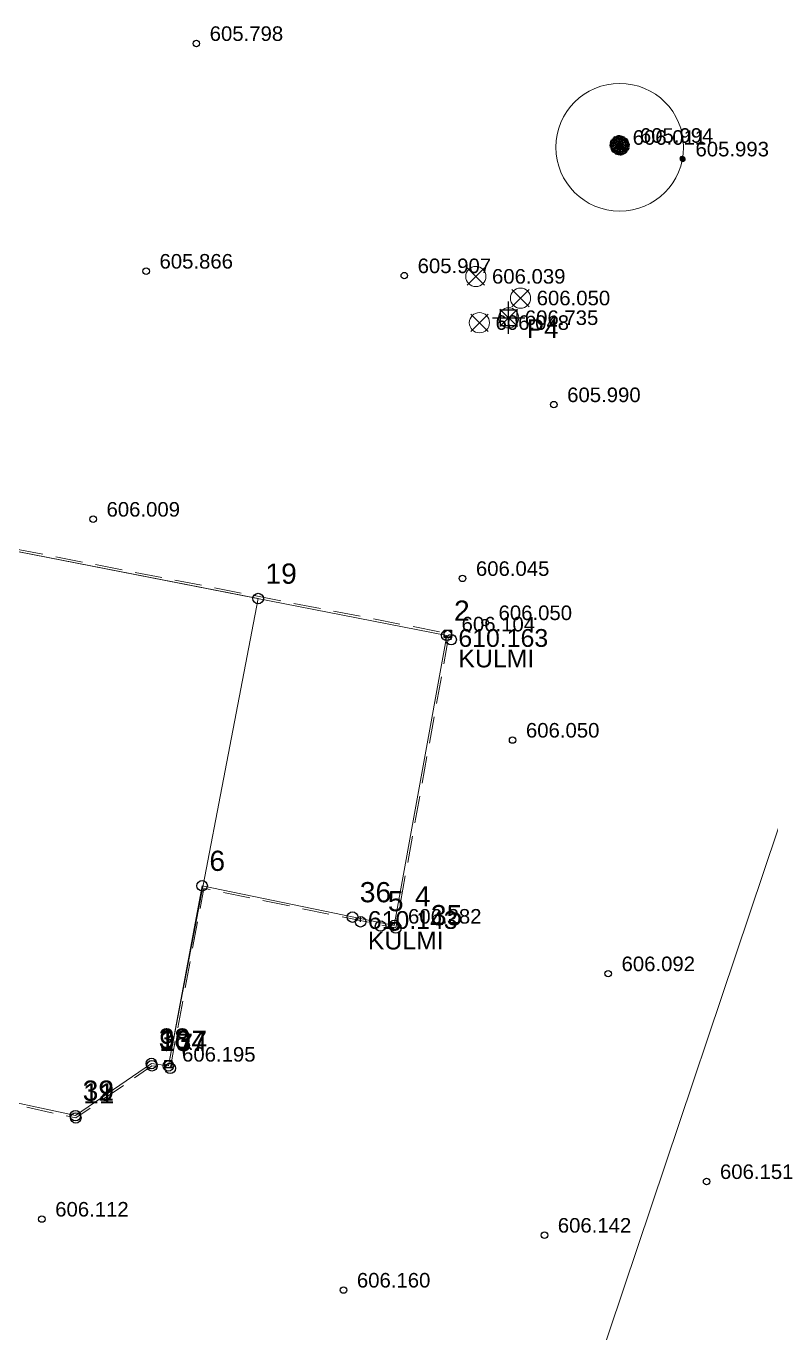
# Model space of a CAD drawing. Header units: metres. Extents: x 7508213 to 7508396, y 4696547 to 4696848.
# Drawn here: x 7508334.04 to 7508347.85, y 4696764.99 to 4696789.22 of the extents above; entities that cross this region are included whole.
import ezdxf

# ---------------------------------------------------------------- set-up
doc = ezdxf.new("R2010")
doc.units = ezdxf.units.M
doc.linetypes.add('DASHED', pattern=[0.75, 0.5, -0.25])
doc.layers.get('0').update_dxf_attribs({"lineweight": 0})
for name, color, linetype, lineweight in [('Bunar', 5, 'Continuous', 0), ('kati 0', 1, 'Continuous', 0), ('kati 0 pikat', 1, 'Continuous', 0), ('kati 1', 5, 'Continuous', 0), ('kati 1 pikat', 5, 'Continuous', 0), ('Matjet', 210, 'Continuous', 0), ('Ndarjet', 1, 'Continuous', 0), ('peme', 3, 'Continuous', 0), ('peme kurorat', 93, 'Continuous', 0), ('Pikat kulm', 85, 'Continuous', 0), ('rrjet', 7, 'Continuous', 0), ('themel pikat', 237, 'Continuous', 0)]:
    doc.layers.add(name, color=color, linetype=linetype, lineweight=lineweight)
doc.styles.get("Standard").update_dxf_attribs({"font": 'arial.ttf'})

# ---------------------------------------------------------------- blocks, each defined once
blk = doc.blocks.new('*U35')
at = {"color": 0, "linetype": 'ByBlock', "lineweight": -2}
blk.add_line((0, 0), (0, 0), dxfattribs=at)
blk.add_lwpolyline([(-0.5, -0.5), (-0.5, 0.5), (0.5, 0.5), (0.5, -0.5)], close=True, dxfattribs=at)
blk.add_circle((0, 0), 0.5, dxfattribs=at)
blk = doc.blocks.new('*U36', base_point=(7508341.861, 4696777.95, 606.104))
at = {"layer": 'themel pikat', "linetype": 'ByBlock', "insert": (7508342.116, 4696778.13, 606.104), "char_height": 0.27, "attachment_point": 4}
blk.add_mtext('{\\C256;606.104}', dxfattribs=at)
blk = doc.blocks.new('*U37', base_point=(7508341.861, 4696777.95, 606.104))
at = {"layer": 'themel pikat', "linetype": 'ByBlock', "lineweight": -2}
blk.add_blockref('*U36', (7508341.861, 4696777.95, 606.104), dxfattribs=at)
blk = doc.blocks.new('*U11')
at = {"color": 0, "linetype": 'ByBlock', "lineweight": -2}
blk.add_line((0, 0), (0, 0), dxfattribs=at)
blk.add_circle((0, 0), 0.5, dxfattribs=at)
blk = doc.blocks.new('*U38', base_point=(7508341.84, 4696777.923, 606.713))
at = {"layer": 'kati 0 pikat', "linetype": 'ByBlock', "insert": (7508341.975, 4696778.194, 606.713), "char_height": 0.375, "attachment_point": 7}
blk.add_mtext('2', dxfattribs=at)
blk = doc.blocks.new('*U39', base_point=(7508341.84, 4696777.923, 606.713))
at = {"layer": 'kati 0 pikat', "linetype": 'ByBlock', "lineweight": -2}
blk.add_blockref('*U38', (7508341.84, 4696777.923, 606.713), dxfattribs=at)
blk = doc.blocks.new('*U40', base_point=(7508340.867, 4696772.53, 606.282))
at = {"layer": 'themel pikat', "linetype": 'ByBlock', "insert": (7508341.122, 4696772.71, 606.282), "char_height": 0.27, "attachment_point": 4}
blk.add_mtext('{\\C256;606.282}', dxfattribs=at)
blk = doc.blocks.new('*U41', base_point=(7508340.867, 4696772.53, 606.282))
at = {"layer": 'themel pikat', "linetype": 'ByBlock', "lineweight": -2}
blk.add_blockref('*U40', (7508340.867, 4696772.53, 606.282), dxfattribs=at)
blk = doc.blocks.new('*U42', base_point=(7508341.114, 4696772.625, 606.713))
at = {"layer": 'kati 0 pikat', "linetype": 'ByBlock', "insert": (7508341.249, 4696772.895, 606.713), "char_height": 0.375, "attachment_point": 7}
blk.add_mtext('4', dxfattribs=at)
blk = doc.blocks.new('*U43', base_point=(7508340.897, 4696772.496, 606.713))
at = {"layer": 'kati 0 pikat', "linetype": 'ByBlock', "lineweight": -2}
blk.add_blockref('*U42', (7508341.114, 4696772.625, 606.713), dxfattribs=at)
blk = doc.blocks.new('*U44', base_point=(7508340.613, 4696772.531, 606.713))
at = {"layer": 'kati 0 pikat', "linetype": 'ByBlock', "insert": (7508340.748, 4696772.801, 606.713), "char_height": 0.375, "attachment_point": 7}
blk.add_mtext('5', dxfattribs=at)
blk = doc.blocks.new('*U45', base_point=(7508340.613, 4696772.531, 606.713))
at = {"layer": 'kati 0 pikat', "linetype": 'ByBlock', "lineweight": -2}
blk.add_blockref('*U44', (7508340.613, 4696772.531, 606.713), dxfattribs=at)
blk = doc.blocks.new('*U46', base_point=(7508337.302, 4696773.278, 606.713))
at = {"layer": 'kati 0 pikat', "linetype": 'ByBlock', "insert": (7508337.437, 4696773.549, 606.713), "char_height": 0.375, "attachment_point": 7}
blk.add_mtext('6', dxfattribs=at)
blk = doc.blocks.new('*U47', base_point=(7508337.302, 4696773.278, 606.713))
at = {"layer": 'kati 0 pikat', "linetype": 'ByBlock', "lineweight": -2}
blk.add_blockref('*U46', (7508337.302, 4696773.278, 606.713), dxfattribs=at)
blk = doc.blocks.new('*U48', base_point=(7508336.71, 4696769.893, 606.713))
at = {"layer": 'kati 0 pikat', "linetype": 'ByBlock', "insert": (7508336.845, 4696770.163, 606.713), "char_height": 0.375, "attachment_point": 7}
blk.add_mtext('7', dxfattribs=at)
blk = doc.blocks.new('*U49', base_point=(7508336.71, 4696769.893, 606.713))
at = {"layer": 'kati 0 pikat', "linetype": 'ByBlock', "lineweight": -2}
blk.add_blockref('*U48', (7508336.71, 4696769.893, 606.713), dxfattribs=at)
blk = doc.blocks.new('*U50', base_point=(7508336.675, 4696769.97, 606.195))
at = {"layer": 'themel pikat', "linetype": 'ByBlock', "insert": (7508336.93, 4696770.15, 606.195), "char_height": 0.27, "attachment_point": 4}
blk.add_mtext('{\\C256;606.195}', dxfattribs=at)
blk = doc.blocks.new('*U51', base_point=(7508336.675, 4696769.97, 606.195))
at = {"layer": 'themel pikat', "linetype": 'ByBlock', "lineweight": -2}
blk.add_blockref('*U50', (7508336.675, 4696769.97, 606.195), dxfattribs=at)
blk = doc.blocks.new('*U52', base_point=(7508336.372, 4696769.94, 606.713))
at = {"layer": 'kati 0 pikat', "linetype": 'ByBlock', "insert": (7508336.507, 4696770.21, 606.713), "char_height": 0.375, "attachment_point": 7}
blk.add_mtext('9', dxfattribs=at)
blk = doc.blocks.new('*U53', base_point=(7508336.372, 4696769.94, 606.713))
at = {"layer": 'kati 0 pikat', "linetype": 'ByBlock', "lineweight": -2}
blk.add_blockref('*U52', (7508336.372, 4696769.94, 606.713), dxfattribs=at)
blk = doc.blocks.new('*U54', base_point=(7508336.372, 4696769.94, 606.713))
at = {"layer": 'kati 0 pikat', "linetype": 'ByBlock', "insert": (7508336.507, 4696770.21, 606.713), "char_height": 0.375, "attachment_point": 7}
blk.add_mtext('10', dxfattribs=at)
blk = doc.blocks.new('*U55', base_point=(7508336.372, 4696769.94, 606.713))
at = {"layer": 'kati 0 pikat', "linetype": 'ByBlock', "lineweight": -2}
blk.add_blockref('*U54', (7508336.372, 4696769.94, 606.713), dxfattribs=at)
blk = doc.blocks.new('*U56', base_point=(7508334.959, 4696768.972, 606.713))
at = {"layer": 'kati 0 pikat', "linetype": 'ByBlock', "insert": (7508335.094, 4696769.242, 606.713), "char_height": 0.375, "attachment_point": 7}
blk.add_mtext('11', dxfattribs=at)
blk = doc.blocks.new('*U57', base_point=(7508334.959, 4696768.972, 606.713))
at = {"layer": 'kati 0 pikat', "linetype": 'ByBlock', "lineweight": -2}
blk.add_blockref('*U56', (7508334.959, 4696768.972, 606.713), dxfattribs=at)
blk = doc.blocks.new('*U15')
at = {"color": 0, "linetype": 'ByBlock', "lineweight": -2}
blk.add_line((0, 0), (0, 0.5), dxfattribs=at)
blk.add_circle((0, 0), 0.5, dxfattribs=at)
blk = doc.blocks.new('*U66', base_point=(7508341.921, 4696777.843, 610.163))
at = {"layer": 'Pikat kulm', "linetype": 'ByBlock', "char_height": 0.33}
for s, insert, attachment_point in [('{\\fArial|b0|i0|c0|p34;\\C30;610.163}', (7508342.056, 4696777.873, 610.163), 4), ('{\\C55;KULMI}', (7508342.056, 4696777.6594, 610.163), 1)]:
    blk.add_mtext(s, dxfattribs=dict(at, insert=insert, attachment_point=attachment_point))
blk = doc.blocks.new('*U67', base_point=(7508341.921, 4696777.843, 610.163))
at = {"color": 97, "linetype": 'ByBlock', "lineweight": -2}
blk.add_blockref('*U66', (7508341.921, 4696777.843, 610.163), dxfattribs=at)
blk = doc.blocks.new('*U72', base_point=(7508338.342, 4696778.606, 609.583))
at = {"layer": 'kati 1 pikat', "linetype": 'ByBlock', "insert": (7508338.477, 4696778.876, 609.583), "char_height": 0.375, "attachment_point": 7}
blk.add_mtext('19', dxfattribs=at)
blk = doc.blocks.new('*U73', base_point=(7508338.342, 4696778.606, 609.583))
at = {"layer": 'kati 1 pikat', "linetype": 'ByBlock', "lineweight": -2}
blk.add_blockref('*U72', (7508338.342, 4696778.606, 609.583), dxfattribs=at)
blk = doc.blocks.new('*U98', base_point=(7508334.951, 4696769.015, 609.583))
at = {"layer": 'kati 1 pikat', "linetype": 'ByBlock', "insert": (7508335.086, 4696769.285, 609.583), "char_height": 0.375, "attachment_point": 7}
blk.add_mtext('32', dxfattribs=at)
blk = doc.blocks.new('*U99', base_point=(7508334.951, 4696769.015, 609.583))
at = {"layer": 'kati 1 pikat', "linetype": 'ByBlock', "lineweight": -2}
blk.add_blockref('*U98', (7508334.951, 4696769.015, 609.583), dxfattribs=at)
blk = doc.blocks.new('*U100', base_point=(7508336.362, 4696769.982, 609.583))
at = {"layer": 'kati 1 pikat', "linetype": 'ByBlock', "insert": (7508336.497, 4696770.252, 609.583), "char_height": 0.375, "attachment_point": 7}
blk.add_mtext('33', dxfattribs=at)
blk = doc.blocks.new('*U101', base_point=(7508336.362, 4696769.982, 609.583))
at = {"layer": 'kati 1 pikat', "linetype": 'ByBlock', "lineweight": -2}
blk.add_blockref('*U100', (7508336.362, 4696769.982, 609.583), dxfattribs=at)
blk = doc.blocks.new('*U102', base_point=(7508336.678, 4696769.938, 609.583))
at = {"layer": 'kati 1 pikat', "linetype": 'ByBlock', "insert": (7508336.813, 4696770.208, 609.583), "char_height": 0.375, "attachment_point": 7}
blk.add_mtext('34', dxfattribs=at)
blk = doc.blocks.new('*U103', base_point=(7508336.678, 4696769.938, 609.583))
at = {"layer": 'kati 1 pikat', "linetype": 'ByBlock', "lineweight": -2}
blk.add_blockref('*U102', (7508336.678, 4696769.938, 609.583), dxfattribs=at)
blk = doc.blocks.new('*U104', base_point=(7508341.411, 4696772.27, 606.713))
at = {"layer": 'kati 0 pikat', "linetype": 'ByBlock', "insert": (7508341.546, 4696772.541, 606.713), "char_height": 0.375, "attachment_point": 7}
blk.add_mtext('35', dxfattribs=at)
blk = doc.blocks.new('*U105', base_point=(7508340.865, 4696772.543, 606.713))
at = {"layer": 'kati 0 pikat', "linetype": 'ByBlock', "lineweight": -2}
blk.add_blockref('*U104', (7508341.411, 4696772.27, 606.713), dxfattribs=at)
blk = doc.blocks.new('*U106', base_point=(7508340.092, 4696772.697, 606.713))
at = {"layer": 'kati 0 pikat', "linetype": 'ByBlock', "insert": (7508340.227, 4696772.967, 606.713), "char_height": 0.375, "attachment_point": 7}
blk.add_mtext('36', dxfattribs=at)
blk = doc.blocks.new('*U107', base_point=(7508340.092, 4696772.697, 606.713))
at = {"layer": 'kati 0 pikat', "linetype": 'ByBlock', "lineweight": -2}
blk.add_blockref('*U106', (7508340.092, 4696772.697, 606.713), dxfattribs=at)
blk = doc.blocks.new('*U108', base_point=(7508336.678, 4696769.938, 606.713))
at = {"layer": 'kati 0 pikat', "linetype": 'ByBlock', "insert": (7508336.813, 4696770.208, 606.713), "char_height": 0.375, "attachment_point": 7}
blk.add_mtext('37', dxfattribs=at)
blk = doc.blocks.new('*U109', base_point=(7508336.678, 4696769.938, 606.713))
at = {"layer": 'kati 0 pikat', "linetype": 'ByBlock', "lineweight": -2}
blk.add_blockref('*U108', (7508336.678, 4696769.938, 606.713), dxfattribs=at)
blk = doc.blocks.new('*U110', base_point=(7508336.362, 4696769.982, 606.713))
at = {"layer": 'kati 0 pikat', "linetype": 'ByBlock', "insert": (7508336.497, 4696770.252, 606.713), "char_height": 0.375, "attachment_point": 7}
blk.add_mtext('38', dxfattribs=at)
blk = doc.blocks.new('*U111', base_point=(7508336.362, 4696769.982, 606.713))
at = {"layer": 'kati 0 pikat', "linetype": 'ByBlock', "lineweight": -2}
blk.add_blockref('*U110', (7508336.362, 4696769.982, 606.713), dxfattribs=at)
blk = doc.blocks.new('*U112', base_point=(7508334.951, 4696769.015, 606.713))
at = {"layer": 'kati 0 pikat', "linetype": 'ByBlock', "insert": (7508335.086, 4696769.285, 606.713), "char_height": 0.375, "attachment_point": 7}
blk.add_mtext('39', dxfattribs=at)
blk = doc.blocks.new('*U113', base_point=(7508334.951, 4696769.015, 606.713))
at = {"layer": 'kati 0 pikat', "linetype": 'ByBlock', "lineweight": -2}
blk.add_blockref('*U112', (7508334.951, 4696769.015, 606.713), dxfattribs=at)
blk = doc.blocks.new('*U130', base_point=(7508340.241, 4696772.611, 610.143))
at = {"layer": 'Pikat kulm', "linetype": 'ByBlock', "char_height": 0.33}
for s, insert, attachment_point in [('{\\fArial|b0|i0|c0|p34;\\C30;610.143}', (7508340.376, 4696772.641, 610.143), 4), ('{\\C55;KULMI}', (7508340.376, 4696772.4274, 610.143), 1)]:
    blk.add_mtext(s, dxfattribs=dict(at, insert=insert, attachment_point=attachment_point))
blk = doc.blocks.new('*U131', base_point=(7508340.241, 4696772.611, 610.143))
at = {"color": 97, "linetype": 'ByBlock', "lineweight": -2}
blk.add_blockref('*U130', (7508340.241, 4696772.611, 610.143), dxfattribs=at)
blk = doc.blocks.new('*U270', base_point=(7508334.329, 4696767.096, 606.112))
at = {"layer": 'Matjet', "linetype": 'ByBlock', "insert": (7508334.5765, 4696767.276, 606.112), "char_height": 0.27, "attachment_point": 4}
blk.add_mtext('606.112', dxfattribs=at)
blk = doc.blocks.new('*U271', base_point=(7508334.329, 4696767.096, 606.112))
at = {"layer": 'Matjet', "linetype": 'ByBlock', "lineweight": -2}
blk.add_blockref('*U270', (7508334.329, 4696767.096, 606.112), dxfattribs=at)
blk = doc.blocks.new('*U272', base_point=(7508339.926, 4696765.78, 606.16))
at = {"layer": 'Matjet', "linetype": 'ByBlock', "insert": (7508340.1735, 4696765.96, 606.16), "char_height": 0.27, "attachment_point": 4}
blk.add_mtext('606.160', dxfattribs=at)
blk = doc.blocks.new('*U273', base_point=(7508339.926, 4696765.78, 606.16))
at = {"layer": 'Matjet', "linetype": 'ByBlock', "lineweight": -2}
blk.add_blockref('*U272', (7508339.926, 4696765.78, 606.16), dxfattribs=at)
blk = doc.blocks.new('Tree 6')
at = {"color": 0, "linetype": 'ByBlock', "lineweight": -2}
for p, q in [((-0.092, 0.014), (-0.121, 0.015)), ((-0.089, 0.03), (-0.118, 0.039)), ((-0.069, 0.015), (-0.117, 0.025)), ((-0.1, 0.008), (-0.116, 0.006)), ((-0.091, 0.041), (-0.112, 0.052)), ((-0.09, 0.049), (-0.11, 0.058)), ((-0.048, 0.019), (-0.102, 0.04)), ((-0.083, 0.057), (-0.098, 0.064)), ((-0.073, 0.058), (-0.097, 0.073)), ((-0.044, 0.002), (-0.094, 0.005)), ((-0.052, 0.048), (-0.089, 0.08)), ((-0.044, 0.024), (-0.085, 0.046)), ((-0.062, 0.07), (-0.083, 0.093)), ((-0.037, 0.024), (-0.079, 0.051)), ((-0.058, 0.08), (-0.071, 0.101)), ((-0.032, 0.041), (-0.069, 0.086)), ((-0.054, 0.087), (-0.066, 0.106)), ((-0.019, 0.005), (-0.057, 0.015)), ((-0.043, 0.09), (-0.053, 0.104)), ((-0.026, 0.043), (-0.051, 0.082)), ((-0.034, 0.087), (-0.048, 0.112)), ((-0.02, 0.039), (-0.043, 0.084)), ((0, 0), (-0.042, -0.001)), ((-0.014, 0.014), (-0.041, 0.042)), ((-0.021, 0.067), (-0.037, 0.114)), ((0, 0), (-0.037, 0.02)), ((0, 0), (-0.036, -0.022)), ((0, 0), (-0.034, 0.002)), ((0, 0), (-0.03, -0.015)), ((0, 0), (-0.028, 0.018)), ((-0.018, 0.092), (-0.025, 0.121)), ((0, 0), (-0.022, 0.036)), ((0, 0), (-0.02, -0.037)), ((0, 0), (-0.018, -0.028)), ((-0.007, 0.051), (-0.016, 0.109)), ((-0.005, 0.019), (-0.015, 0.057)), ((0, 0), (-0.015, 0.03)), ((-0.01, 0.099), (-0.011, 0.123)), ((-0.003, 0.102), (-0.004, 0.124)), ((-0.001, 0.05), (-0.003, 0.096)), ((0, 0), (-0.002, -0.034)), ((0, 0), (-0.001, 0.042)), ((0, 0), (0.02, 0.037)), ((0, 0), (0.002, 0.034)), ((0, 0), (0.018, 0.028)), ((0, 0), (0.036, 0.022)), ((0, 0), (0.03, 0.015)), ((0, 0), (0.042, 0.001)), ((0, 0), (0.015, -0.03)), ((0, 0), (0.001, -0.042)), ((0, 0), (0.034, -0.002)), ((0, 0), (0.037, -0.02)), ((0, 0), (0.028, -0.018)), ((0, 0), (0.022, -0.036)), ((0.002, 0.044), (0.005, 0.094)), ((0.005, 0.019), (0.015, 0.057)), ((0.008, 0.1), (0.006, 0.116)), ((0.014, 0.092), (0.015, 0.121)), ((0.014, 0.014), (0.042, 0.041)), ((0.015, 0.069), (0.025, 0.117)), ((0.019, 0.048), (0.04, 0.102)), ((0.019, 0.005), (0.057, 0.015)), ((0.024, 0.044), (0.046, 0.085)), ((0.024, 0.037), (0.051, 0.079)), ((0.03, 0.089), (0.039, 0.118)), ((0.039, 0.02), (0.084, 0.043)), ((0.041, 0.091), (0.052, 0.112)), ((0.041, 0.032), (0.086, 0.069)), ((0.043, 0.026), (0.082, 0.051)), ((0.048, 0.052), (0.08, 0.089)), ((0.049, 0.09), (0.058, 0.11)), ((0.05, 0.001), (0.096, 0.003)), ((0.051, 0.007), (0.109, 0.016)), ((0.057, 0.083), (0.064, 0.098)), ((0.058, 0.073), (0.073, 0.097)), ((0.067, 0.021), (0.114, 0.037)), ((0.07, 0.062), (0.093, 0.083)), ((0.08, 0.058), (0.101, 0.071)), ((0.087, 0.054), (0.106, 0.066)), ((0.087, 0.034), (0.112, 0.048)), ((0.09, 0.043), (0.104, 0.053)), ((0.092, 0.018), (0.121, 0.025)), ((0.099, 0.01), (0.123, 0.011)), ((0.102, 0.003), (0.124, 0.004)), ((-0.102, -0.003), (-0.124, -0.004)), ((-0.099, -0.01), (-0.123, -0.011)), ((-0.092, -0.018), (-0.121, -0.025)), ((-0.067, -0.021), (-0.114, -0.037)), ((-0.087, -0.034), (-0.112, -0.048)), ((-0.051, -0.007), (-0.109, -0.016)), ((-0.087, -0.054), (-0.106, -0.066)), ((-0.09, -0.043), (-0.104, -0.053)), ((-0.08, -0.058), (-0.101, -0.071)), ((-0.05, -0.001), (-0.096, -0.003)), ((-0.07, -0.062), (-0.093, -0.083)), ((-0.041, -0.032), (-0.086, -0.069)), ((-0.039, -0.02), (-0.084, -0.043)), ((-0.043, -0.026), (-0.082, -0.051)), ((-0.048, -0.052), (-0.08, -0.089)), ((-0.058, -0.073), (-0.073, -0.097)), ((-0.057, -0.083), (-0.064, -0.098)), ((-0.049, -0.09), (-0.058, -0.11)), ((-0.019, -0.005), (-0.057, -0.015)), ((-0.041, -0.091), (-0.052, -0.112)), ((-0.024, -0.037), (-0.051, -0.079)), ((-0.024, -0.044), (-0.046, -0.085)), ((-0.014, -0.014), (-0.042, -0.041)), ((-0.019, -0.048), (-0.04, -0.102)), ((-0.03, -0.089), (-0.039, -0.118)), ((-0.015, -0.069), (-0.025, -0.117)), ((-0.005, -0.019), (-0.015, -0.057)), ((-0.014, -0.092), (-0.015, -0.121)), ((-0.008, -0.1), (-0.006, -0.116)), ((-0.002, -0.044), (-0.005, -0.094)), ((0.001, -0.05), (0.003, -0.096)), ((0.003, -0.102), (0.004, -0.124)), ((0.005, -0.019), (0.015, -0.057)), ((0.007, -0.051), (0.016, -0.109)), ((0.01, -0.099), (0.011, -0.123)), ((0.014, -0.014), (0.041, -0.042)), ((0.018, -0.092), (0.025, -0.121)), ((0.019, -0.005), (0.057, -0.015)), ((0.02, -0.039), (0.043, -0.084)), ((0.021, -0.067), (0.037, -0.114)), ((0.026, -0.043), (0.051, -0.082)), ((0.032, -0.041), (0.069, -0.086)), ((0.034, -0.087), (0.048, -0.112)), ((0.037, -0.024), (0.079, -0.051)), ((0.043, -0.09), (0.053, -0.104)), ((0.044, -0.002), (0.094, -0.005)), ((0.044, -0.024), (0.085, -0.046)), ((0.048, -0.019), (0.102, -0.04)), ((0.052, -0.048), (0.089, -0.08)), ((0.054, -0.087), (0.066, -0.106)), ((0.058, -0.08), (0.071, -0.101)), ((0.062, -0.07), (0.083, -0.093)), ((0.069, -0.015), (0.117, -0.025)), ((0.073, -0.058), (0.097, -0.073)), ((0.083, -0.057), (0.098, -0.064)), ((0.089, -0.03), (0.118, -0.039)), ((0.09, -0.049), (0.11, -0.058)), ((0.091, -0.041), (0.112, -0.052)), ((0.092, -0.014), (0.121, -0.015)), ((0.1, -0.008), (0.116, -0.006))]:
    blk.add_line(p, q, dxfattribs=at)
blk = doc.blocks.new('*U348', base_point=(7508345.05, 4696786.977, 606.011))
at = {"layer": 'peme kurorat', "linetype": 'ByBlock', "insert": (7508345.29, 4696787.157, 606.011), "char_height": 0.27, "attachment_point": 4}
blk.add_mtext('{\\C256;606.011}', dxfattribs=at)
blk = doc.blocks.new('*U349', base_point=(7508345.05, 4696786.977, 606.011))
at = {"layer": 'peme kurorat', "linetype": 'ByBlock', "lineweight": -2}
blk.add_blockref('*U348', (7508345.05, 4696786.977, 606.011), dxfattribs=at)
blk = doc.blocks.new('*U350', base_point=(7508345.049, 4696787.014, 605.994))
at = {"layer": 'peme', "linetype": 'ByBlock', "insert": (7508345.424, 4696787.194, 605.994), "char_height": 0.27, "attachment_point": 4}
blk.add_mtext('{\\C256;605.994}', dxfattribs=at)
blk = doc.blocks.new('*U351', base_point=(7508345.049, 4696787.014, 605.994))
at = {"layer": 'peme', "linetype": 'ByBlock', "lineweight": -2}
blk.add_blockref('*U350', (7508345.049, 4696787.014, 605.994), dxfattribs=at)
blk = doc.blocks.new('*U352', base_point=(7508346.215, 4696786.761, 605.993))
at = {"layer": 'peme kurorat', "linetype": 'ByBlock', "insert": (7508346.455, 4696786.941, 605.993), "char_height": 0.27, "attachment_point": 4}
blk.add_mtext('{\\C256;605.993}', dxfattribs=at)
blk = doc.blocks.new('*U353', base_point=(7508346.215, 4696786.761, 605.993))
at = {"layer": 'peme kurorat', "linetype": 'ByBlock', "lineweight": -2}
blk.add_blockref('*U352', (7508346.215, 4696786.761, 605.993), dxfattribs=at)
blk = doc.blocks.new('Marker Pnt')
at = {"flags": 128}
for points in [[(0.86, -0.86), (-0.86, 0.86)], [(0.86, 0.86), (-0.86, -0.86)]]:
    blk.add_lwpolyline(points, dxfattribs=at)
blk.add_circle((0, 0), 1)
blk = doc.blocks.new('*U354', base_point=(7508343.209, 4696784.179, 606.05))
at = {"layer": 'Bunar', "linetype": 'ByBlock', "insert": (7508343.509, 4696784.179, 606.05), "char_height": 0.27, "attachment_point": 4}
blk.add_mtext('606.050', dxfattribs=at)
blk = doc.blocks.new('*U355', base_point=(7508343.209, 4696784.179, 606.05))
at = {"layer": 'Bunar', "linetype": 'ByBlock', "lineweight": -2}
blk.add_blockref('*U354', (7508343.209, 4696784.179, 606.05), dxfattribs=at)
blk = doc.blocks.new('*U356', base_point=(7508342.38, 4696784.581, 606.039))
at = {"layer": 'Bunar', "linetype": 'ByBlock', "insert": (7508342.68, 4696784.581, 606.039), "char_height": 0.27, "attachment_point": 4}
blk.add_mtext('606.039', dxfattribs=at)
blk = doc.blocks.new('*U357', base_point=(7508342.38, 4696784.581, 606.039))
at = {"layer": 'Bunar', "linetype": 'ByBlock', "lineweight": -2}
blk.add_blockref('*U356', (7508342.38, 4696784.581, 606.039), dxfattribs=at)
blk = doc.blocks.new('*U358', base_point=(7508342.446, 4696783.723, 606.048))
at = {"layer": 'Bunar', "linetype": 'ByBlock', "insert": (7508342.746, 4696783.723, 606.048), "char_height": 0.27, "attachment_point": 4}
blk.add_mtext('606.048', dxfattribs=at)
blk = doc.blocks.new('*U359', base_point=(7508342.446, 4696783.723, 606.048))
at = {"layer": 'Bunar', "linetype": 'ByBlock', "lineweight": -2}
blk.add_blockref('*U358', (7508342.446, 4696783.723, 606.048), dxfattribs=at)
blk = doc.blocks.new('*U360', base_point=(7508343.827, 4696782.203, 605.99))
at = {"layer": 'Matjet', "linetype": 'ByBlock', "insert": (7508344.0745, 4696782.383, 605.99), "char_height": 0.27, "attachment_point": 4}
blk.add_mtext('605.990', dxfattribs=at)
blk = doc.blocks.new('*U361', base_point=(7508343.827, 4696782.203, 605.99))
at = {"layer": 'Matjet', "linetype": 'ByBlock', "lineweight": -2}
blk.add_blockref('*U360', (7508343.827, 4696782.203, 605.99), dxfattribs=at)
blk = doc.blocks.new('*U362', base_point=(7508342.554, 4696778.16, 606.05))
at = {"layer": 'Matjet', "linetype": 'ByBlock', "insert": (7508342.8015, 4696778.34, 606.05), "char_height": 0.27, "attachment_point": 4}
blk.add_mtext('606.050', dxfattribs=at)
blk = doc.blocks.new('*U363', base_point=(7508342.554, 4696778.16, 606.05))
at = {"layer": 'Matjet', "linetype": 'ByBlock', "lineweight": -2}
blk.add_blockref('*U362', (7508342.554, 4696778.16, 606.05), dxfattribs=at)
blk = doc.blocks.new('*U364', base_point=(7508343.062, 4696775.981, 606.05))
at = {"layer": 'Matjet', "linetype": 'ByBlock', "insert": (7508343.3095, 4696776.161, 606.05), "char_height": 0.27, "attachment_point": 4}
blk.add_mtext('606.050', dxfattribs=at)
blk = doc.blocks.new('*U365', base_point=(7508343.062, 4696775.981, 606.05))
at = {"layer": 'Matjet', "linetype": 'ByBlock', "lineweight": -2}
blk.add_blockref('*U364', (7508343.062, 4696775.981, 606.05), dxfattribs=at)
blk = doc.blocks.new('*U366', base_point=(7508344.836, 4696771.648, 606.092))
at = {"layer": 'Matjet', "linetype": 'ByBlock', "insert": (7508345.0835, 4696771.828, 606.092), "char_height": 0.27, "attachment_point": 4}
blk.add_mtext('606.092', dxfattribs=at)
blk = doc.blocks.new('*U367', base_point=(7508344.836, 4696771.648, 606.092))
at = {"layer": 'Matjet', "linetype": 'ByBlock', "lineweight": -2}
blk.add_blockref('*U366', (7508344.836, 4696771.648, 606.092), dxfattribs=at)
blk = doc.blocks.new('*U368', base_point=(7508343.653, 4696766.798, 606.142))
at = {"layer": 'Matjet', "linetype": 'ByBlock', "insert": (7508343.9005, 4696766.978, 606.142), "char_height": 0.27, "attachment_point": 4}
blk.add_mtext('606.142', dxfattribs=at)
blk = doc.blocks.new('*U369', base_point=(7508343.653, 4696766.798, 606.142))
at = {"layer": 'Matjet', "linetype": 'ByBlock', "lineweight": -2}
blk.add_blockref('*U368', (7508343.653, 4696766.798, 606.142), dxfattribs=at)
blk = doc.blocks.new('*U370', base_point=(7508346.662, 4696767.793, 606.151))
at = {"layer": 'Matjet', "linetype": 'ByBlock', "insert": (7508346.9095, 4696767.973, 606.151), "char_height": 0.27, "attachment_point": 4}
blk.add_mtext('606.151', dxfattribs=at)
blk = doc.blocks.new('*U371', base_point=(7508346.662, 4696767.793, 606.151))
at = {"layer": 'Matjet', "linetype": 'ByBlock', "lineweight": -2}
blk.add_blockref('*U370', (7508346.662, 4696767.793, 606.151), dxfattribs=at)
blk = doc.blocks.new('*U376', base_point=(7508342.134, 4696778.98, 606.045))
at = {"layer": 'Matjet', "linetype": 'ByBlock', "insert": (7508342.3815, 4696779.16, 606.045), "char_height": 0.27, "attachment_point": 4}
blk.add_mtext('606.045', dxfattribs=at)
blk = doc.blocks.new('*U377', base_point=(7508342.134, 4696778.98, 606.045))
at = {"layer": 'Matjet', "linetype": 'ByBlock', "lineweight": -2}
blk.add_blockref('*U376', (7508342.134, 4696778.98, 606.045), dxfattribs=at)
blk = doc.blocks.new('*U378', base_point=(7508341.053, 4696784.596, 605.907))
at = {"layer": 'Matjet', "linetype": 'ByBlock', "insert": (7508341.3005, 4696784.776, 605.907), "char_height": 0.27, "attachment_point": 4}
blk.add_mtext('605.907', dxfattribs=at)
blk = doc.blocks.new('*U379', base_point=(7508341.053, 4696784.596, 605.907))
at = {"layer": 'Matjet', "linetype": 'ByBlock', "lineweight": -2}
blk.add_blockref('*U378', (7508341.053, 4696784.596, 605.907), dxfattribs=at)
blk = doc.blocks.new('*U392', base_point=(7508335.281, 4696780.079, 606.009))
at = {"layer": 'Matjet', "linetype": 'ByBlock', "insert": (7508335.5285, 4696780.259, 606.009), "char_height": 0.27, "attachment_point": 4}
blk.add_mtext('606.009', dxfattribs=at)
blk = doc.blocks.new('*U393', base_point=(7508335.281, 4696780.079, 606.009))
at = {"layer": 'Matjet', "linetype": 'ByBlock', "lineweight": -2}
blk.add_blockref('*U392', (7508335.281, 4696780.079, 606.009), dxfattribs=at)
blk = doc.blocks.new('*U394', base_point=(7508336.264, 4696784.68, 605.866))
at = {"layer": 'Matjet', "linetype": 'ByBlock', "insert": (7508336.5115, 4696784.86, 605.866), "char_height": 0.27, "attachment_point": 4}
blk.add_mtext('605.866', dxfattribs=at)
blk = doc.blocks.new('*U395', base_point=(7508336.264, 4696784.68, 605.866))
at = {"layer": 'Matjet', "linetype": 'ByBlock', "lineweight": -2}
blk.add_blockref('*U394', (7508336.264, 4696784.68, 605.866), dxfattribs=at)
blk = doc.blocks.new('*U396', base_point=(7508337.195, 4696788.903, 605.798))
at = {"layer": 'Matjet', "linetype": 'ByBlock', "insert": (7508337.4425, 4696789.083, 605.798), "char_height": 0.27, "attachment_point": 4}
blk.add_mtext('605.798', dxfattribs=at)
blk = doc.blocks.new('*U397', base_point=(7508337.195, 4696788.903, 605.798))
at = {"layer": 'Matjet', "linetype": 'ByBlock', "lineweight": -2}
blk.add_blockref('*U396', (7508337.195, 4696788.903, 605.798), dxfattribs=at)
blk = doc.blocks.new('*U12')
at = {"color": 0, "linetype": 'ByBlock', "lineweight": -2}
for p, q in [((0, -1), (0, 1)), ((-1, 0), (1, 0))]:
    blk.add_line(p, q, dxfattribs=at)
blk.add_lwpolyline([(-0.5, -0.5), (-0.5, 0.5), (0.5, 0.5), (0.5, -0.5)], close=True, dxfattribs=at)
blk = doc.blocks.new('*U670', base_point=(7508342.989, 4696783.814, 606.735))
at = {"layer": 'rrjet', "linetype": 'ByBlock', "insert": (7508343.326, 4696783.784, 606.735), "char_height": 0.345, "attachment_point": 1}
blk.add_mtext('{\\C137;P4}', dxfattribs=at)
blk = doc.blocks.new('*U671', base_point=(7508342.989, 4696783.814, 606.735))
at = {"layer": 'rrjet', "color": 93, "linetype": 'ByBlock', "lineweight": -2}
blk.add_blockref('*U670', (7508342.989, 4696783.814, 606.735), dxfattribs=at)
blk = doc.blocks.new('*U672', base_point=(7508342.989, 4696783.814, 606.735))
at = {"layer": 'Bunar', "linetype": 'ByBlock', "insert": (7508343.289, 4696783.814, 606.735), "char_height": 0.27, "attachment_point": 4}
blk.add_mtext('606.735', dxfattribs=at)
blk = doc.blocks.new('*U673', base_point=(7508342.989, 4696783.814, 606.735))
at = {"layer": 'Bunar', "linetype": 'ByBlock', "lineweight": -2}
blk.add_blockref('*U672', (7508342.989, 4696783.814, 606.735), dxfattribs=at)

msp = doc.modelspace()

# ---------------------------------------------------------------- linework, layer by layer
at = {"layer": 'kati 0', "color": 8, "linetype": 'DASHED', "elevation": 606.713, "flags": 128}
msp.add_lwpolyline([(7508328.431, 4696776.26), (7508329.183, 4696780.434), (7508341.886, 4696777.955), (7508340.897, 4696772.496), (7508337.334, 4696773.231), (7508336.71, 4696769.893), (7508336.372, 4696769.94), (7508334.959, 4696768.972), (7508333.085, 4696769.378), (7508332.187, 4696770.608), (7508331.779, 4696770.857), (7508327.579, 4696771.656), (7508327.949, 4696773.641), (7508327.065, 4696773.791), (7508327.548, 4696776.419)], close=True, dxfattribs=at)
at = {"layer": 'kati 0', "elevation": 606.713, "flags": 128}
msp.add_lwpolyline([(7508328.464, 4696776.213), (7508329.215, 4696780.387), (7508341.84, 4696777.923), (7508340.865, 4696772.543), (7508337.302, 4696773.278), (7508336.678, 4696769.938), (7508336.362, 4696769.982), (7508334.951, 4696769.015), (7508333.108, 4696769.414), (7508332.215, 4696770.638), (7508331.794, 4696770.895), (7508327.626, 4696771.688), (7508327.996, 4696773.674), (7508327.112, 4696773.824), (7508327.58, 4696776.373)], close=True, dxfattribs=at)
at = {"layer": 'kati 1', "elevation": 609.583, "flags": 128}
msp.add_lwpolyline([(7508328.464, 4696776.213), (7508329.215, 4696780.387), (7508338.342, 4696778.606), (7508336.678, 4696769.938), (7508336.362, 4696769.982), (7508334.951, 4696769.015), (7508333.108, 4696769.414), (7508332.215, 4696770.638), (7508331.794, 4696770.895), (7508327.626, 4696771.688), (7508327.996, 4696773.674), (7508327.112, 4696773.824), (7508327.58, 4696776.373)], close=True, dxfattribs=at)
at = {"layer": 'Ndarjet', "flags": 128}
msp.add_lwpolyline([(7508352.944, 4696789.074), (7508343.03, 4696759.579)], dxfattribs=at)
at = {"layer": 'peme kurorat'}
msp.add_circle((7508345.05, 4696786.977, 606.011), 1.185, dxfattribs=at)

# ---------------------------------------------------------------- block references
at = {"color": 97, "linetype": 'ByBlock', "lineweight": -2, "xscale": 0.1949999961000001, "yscale": 0.1949999961000001, "zscale": 0.1949999961000001}
for p in [(7508341.921, 4696777.843, 610.163), (7508340.241, 4696772.611, 610.143)]:
    msp.add_blockref('*U15', p, dxfattribs=at)
at = {"color": 97, "linetype": 'ByBlock', "lineweight": -2}
for name, p in [('*U67', (7508341.921, 4696777.843, 610.163)), ('*U131', (7508340.241, 4696772.611, 610.143))]:
    msp.add_blockref(name, p, dxfattribs=at)
at = {"layer": 'Bunar', "linetype": 'ByBlock', "lineweight": -2, "xscale": 0.187499998125, "yscale": 0.187499998125, "zscale": 0.187499998125}
for p in [(7508342.38, 4696784.581, 606.039), (7508343.209, 4696784.179, 606.05), (7508342.446, 4696783.723, 606.048), (7508342.989, 4696783.814, 606.735)]:
    msp.add_blockref('Marker Pnt', p, dxfattribs=at)
at = {"layer": 'Bunar', "linetype": 'ByBlock', "lineweight": -2}
for name, p in [('*U357', (7508342.38, 4696784.581, 606.039)), ('*U355', (7508343.209, 4696784.179, 606.05)), ('*U673', (7508342.989, 4696783.814, 606.735)), ('*U359', (7508342.446, 4696783.723, 606.048))]:
    msp.add_blockref(name, p, dxfattribs=at)
at = {"layer": 'kati 0 pikat', "linetype": 'ByBlock', "lineweight": -2}
for name, p in [('*U39', (7508341.84, 4696777.923, 606.713)), ('*U47', (7508337.302, 4696773.278, 606.713)), ('*U107', (7508340.092, 4696772.697, 606.713)), ('*U43', (7508340.897, 4696772.496, 606.713)), ('*U45', (7508340.613, 4696772.531, 606.713)), ('*U105', (7508340.865, 4696772.543, 606.713)), ('*U111', (7508336.362, 4696769.982, 606.713)), ('*U53', (7508336.372, 4696769.94, 606.713)), ('*U55', (7508336.372, 4696769.94, 606.713)), ('*U109', (7508336.678, 4696769.938, 606.713)), ('*U49', (7508336.71, 4696769.893, 606.713)), ('*U113', (7508334.951, 4696769.015, 606.713)), ('*U57', (7508334.959, 4696768.972, 606.713))]:
    msp.add_blockref(name, p, dxfattribs=at)
at = {"layer": 'kati 0 pikat', "linetype": 'ByBlock', "lineweight": -2, "xscale": 0.1949999961000001, "yscale": 0.1949999961000001, "zscale": 0.1949999961000001}
for p in [(7508341.84, 4696777.923, 606.713), (7508337.302, 4696773.278, 606.713), (7508340.092, 4696772.697, 606.713), (7508340.613, 4696772.531, 606.713), (7508340.865, 4696772.543, 606.713), (7508340.897, 4696772.496, 606.713), (7508336.362, 4696769.982, 606.713), (7508336.372, 4696769.94, 606.713), (7508336.372, 4696769.94, 606.713), (7508336.678, 4696769.938, 606.713), (7508336.71, 4696769.893, 606.713), (7508334.951, 4696769.015, 606.713), (7508334.959, 4696768.972, 606.713)]:
    msp.add_blockref('*U11', p, dxfattribs=at)
at = {"layer": 'kati 1 pikat', "linetype": 'ByBlock', "lineweight": -2}
for name, p in [('*U73', (7508338.342, 4696778.606, 609.583)), ('*U101', (7508336.362, 4696769.982, 609.583)), ('*U103', (7508336.678, 4696769.938, 609.583)), ('*U99', (7508334.951, 4696769.015, 609.583))]:
    msp.add_blockref(name, p, dxfattribs=at)
at = {"layer": 'kati 1 pikat', "linetype": 'ByBlock', "lineweight": -2, "xscale": 0.1949999961000001, "yscale": 0.1949999961000001, "zscale": 0.1949999961000001}
for p in [(7508338.342, 4696778.606, 609.583), (7508336.362, 4696769.982, 609.583), (7508336.678, 4696769.938, 609.583), (7508334.951, 4696769.015, 609.583)]:
    msp.add_blockref('*U11', p, dxfattribs=at)
at = {"layer": 'Matjet', "linetype": 'ByBlock', "lineweight": -2}
for name, p in [('*U397', (7508337.195, 4696788.903, 605.798)), ('*U395', (7508336.264, 4696784.68, 605.866)), ('*U379', (7508341.053, 4696784.596, 605.907)), ('*U361', (7508343.827, 4696782.203, 605.99)), ('*U393', (7508335.281, 4696780.079, 606.009)), ('*U377', (7508342.134, 4696778.98, 606.045)), ('*U363', (7508342.554, 4696778.16, 606.05)), ('*U365', (7508343.062, 4696775.981, 606.05)), ('*U367', (7508344.836, 4696771.648, 606.092)), ('*U371', (7508346.662, 4696767.793, 606.151)), ('*U271', (7508334.329, 4696767.096, 606.112)), ('*U369', (7508343.653, 4696766.798, 606.142)), ('*U273', (7508339.926, 4696765.78, 606.16))]:
    msp.add_blockref(name, p, dxfattribs=at)
at = {"layer": 'Matjet', "linetype": 'ByBlock', "lineweight": -2, "xscale": 0.1199999976, "yscale": 0.1199999976, "zscale": 0.1199999976}
for p in [(7508337.195, 4696788.903, 605.798), (7508336.264, 4696784.68, 605.866), (7508341.053, 4696784.596, 605.907), (7508343.827, 4696782.203, 605.99), (7508335.281, 4696780.079, 606.009), (7508342.134, 4696778.98, 606.045), (7508342.554, 4696778.16, 606.05), (7508343.062, 4696775.981, 606.05), (7508344.836, 4696771.648, 606.092), (7508346.662, 4696767.793, 606.151), (7508334.329, 4696767.096, 606.112), (7508343.653, 4696766.798, 606.142), (7508339.926, 4696765.78, 606.16)]:
    msp.add_blockref('*U11', p, dxfattribs=at)
at = {"layer": 'peme', "linetype": 'ByBlock', "lineweight": -2}
msp.add_blockref('*U351', (7508345.049, 4696787.014, 605.994), dxfattribs=at)
at = {"layer": 'peme', "linetype": 'ByBlock', "lineweight": -2, "xscale": 1.507357880714608, "yscale": 1.507357880714608, "zscale": 1.507357880714608}
msp.add_blockref('Tree 6', (7508345.049, 4696787.014, 605.994), dxfattribs=at)
at = {"layer": 'peme kurorat', "linetype": 'ByBlock', "lineweight": -2}
for name, p in [('*U349', (7508345.05, 4696786.977, 606.011)), ('*U353', (7508346.215, 4696786.761, 605.993))]:
    msp.add_blockref(name, p, dxfattribs=at)
at = {"layer": 'peme kurorat', "linetype": 'ByBlock', "lineweight": -2, "xscale": 0.4220602066000904, "yscale": 0.4220602066000904, "zscale": 0.4220602066000904}
for p in [(7508345.05, 4696786.977, 606.011), (7508346.215, 4696786.761, 605.993)]:
    msp.add_blockref('Tree 6', p, dxfattribs=at)
at = {"layer": 'rrjet', "color": 93, "linetype": 'ByBlock', "lineweight": -2, "xscale": 0.3, "yscale": 0.3, "zscale": 0.3}
msp.add_blockref('*U12', (7508342.989, 4696783.814, 606.735), dxfattribs=at)
at = {"layer": 'rrjet', "color": 93, "linetype": 'ByBlock', "lineweight": -2}
msp.add_blockref('*U671', (7508342.989, 4696783.814, 606.735), dxfattribs=at)
at = {"layer": 'themel pikat', "linetype": 'ByBlock', "lineweight": -2}
for name, p in [('*U37', (7508341.861, 4696777.95, 606.104)), ('*U41', (7508340.867, 4696772.53, 606.282)), ('*U51', (7508336.675, 4696769.97, 606.195))]:
    msp.add_blockref(name, p, dxfattribs=at)
at = {"layer": 'themel pikat', "linetype": 'ByBlock', "lineweight": -2, "xscale": 0.1349999973, "yscale": 0.1349999973, "zscale": 0.1349999973}
for p in [(7508341.861, 4696777.95, 606.104), (7508340.867, 4696772.53, 606.282), (7508336.675, 4696769.97, 606.195)]:
    msp.add_blockref('*U35', p, dxfattribs=at)

doc.saveas('drawing.dxf')
